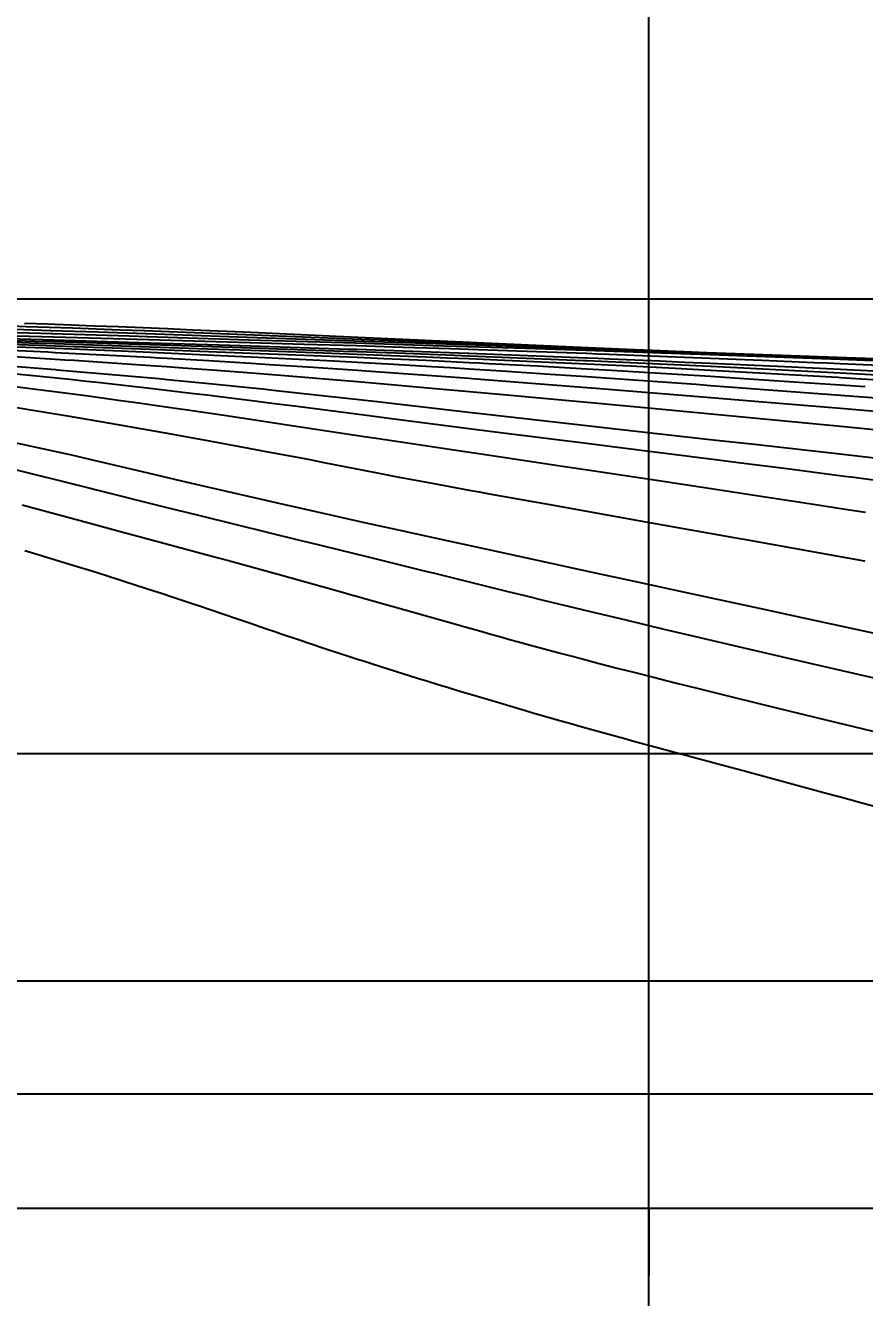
# Model space of a CAD drawing. Header units: millimetres. Extents: x -190954 to 154095, y 101 to 64253.
# Drawn here: x 159 to 169.76, y 124.01 to 140.33 of the extents above; entities that cross this region are included whole.
import ezdxf

# ---------------------------------------------------------------- set-up
doc = ezdxf.new("R2010")
doc.units = ezdxf.units.MM
for name, color, linetype in [('GRID', 179, 'Continuous'), ('WL025', 179, 'Continuous'), ('WL05', 179, 'Continuous'), ('WL075', 179, 'Continuous'), ('WL1', 179, 'Continuous'), ('WL10', 179, 'Continuous'), ('WL12', 179, 'Continuous'), ('WL14', 179, 'Continuous'), ('WL15', 179, 'Continuous'), ('WL16', 179, 'Continuous'), ('WL18', 179, 'Continuous'), ('WL2', 179, 'Continuous'), ('WL20', 179, 'Continuous'), ('WL25', 179, 'Continuous'), ('WL3', 179, 'Continuous'), ('WL4', 179, 'Continuous'), ('WL5', 179, 'Continuous'), ('WL6', 179, 'Continuous'), ('WL7', 179, 'Continuous'), ('WL8', 179, 'Continuous'), ('WL9', 179, 'Continuous')]:
    doc.layers.add(name, color=color, linetype=linetype)
doc.styles.add('SLDTEXTSTYLE0', font='TXT', dxfattribs={"width": 0.75})
doc.dimstyles.new('SLDDIMSTYLE0', dxfattribs={"dimtxt": 3.175, "dimasz": 3.302, "dimexe": 0, "dimexo": 0.0625, "dimgap": 0.79375, "dimtad": 0, "dimtih": 1, "dimtoh": 1, "dimlfac": 1500, "dimrnd": 1e-09, "dimzin": 4, "dimdsep": 46, "dimtxsty": 'SLDTEXTSTYLE0', "dimsah": 1, "dimcen": 0.09, "dimadec": 0, "dimazin": 1, "dimtfac": 1, "dimtofl": 0, "dimtmove": 0, "dimatfit": 3, "dimfxl": 0, "dimfrac": 2, "dimtolj": 1, "dimtzin": 12, "dimarcsym": 0})

# ---------------------------------------------------------------- blocks, each defined once
blk = doc.blocks.new('_D')
at = {"layer": 'WL20'}
for p, q in [((25.597, 126.417), (25.597, 168.839)), ((227.596, 126.417), (227.596, 168.839)), ((25.597, 165.664), (126.8, 165.664)), ((227.596, 165.664), (146.741, 165.664))]:
    blk.add_line(p, q, dxfattribs=at)
for points in [[(25.597, 165.664), (28.899, 165.156), (28.899, 166.172)], [(227.596, 165.664), (224.294, 166.172), (224.294, 165.156)]]:
    blk.add_solid(points, dxfattribs=at)
at = {"layer": 'WL20', "insert": (126.8, 167.237), "char_height": 3.175, "attachment_point": 1, "style": 'SLDTEXTSTYLE0'}
blk.add_mtext('302998.00', dxfattribs=at)

msp = doc.modelspace()

# ---------------------------------------------------------------- linework, layer by layer
at = {"layer": 'GRID', "color": 135}
for p, q in [((166.9972727, 125.1466667), (166.9972727, 154.8319333)), ((166.9972727, 111.8133333), (166.9972727, 138.48)), ((251.23, 136.8133333), (21.19727, 136.8133333)), ((251.23, 130.98), (21.19727, 130.98)), ((251.23, 128.0633333), (21.19727, 128.0633333)), ((251.23, 126.6133333), (21.19727, 126.6133333)), ((251.23, 125.1466667), (21.19727, 125.1466667))]:
    msp.add_line(p, q, dxfattribs=at)
at = {"layer": 'GRID', "color": 255}
msp.add_line((166.9972727, 125.1466667), (166.9972727, 124.290536), dxfattribs=at)
at = {"layer": 'WL025', "color": 11}
for p, q in [((158.993168, 133.591296), (159.222712, 133.5217333)), ((159.222712, 133.5217333), (159.45773, 133.4498453)), ((159.45773, 133.4498453), (159.6535947, 133.3893707)), ((159.6535947, 133.3893707), (159.8534047, 133.327158)), ((159.8534047, 133.327158), (160.043774, 133.2673653)), ((160.043774, 133.2673653), (160.237842, 133.2058687)), ((160.237842, 133.2058687), (160.435754, 133.1425427)), ((160.435754, 133.1425427), (160.637606, 133.0773087)), ((160.637606, 133.0773087), (160.760754, 133.0371713)), ((160.760754, 133.0371713), (160.8853893, 132.9962793)), ((160.8853893, 132.9962793), (161.1264047, 132.9164053)), ((161.1264047, 132.9164053), (161.248988, 132.8753613)), ((161.248988, 132.8753613), (161.3729653, 132.8335567)), ((161.3729653, 132.8335567), (161.5468907, 132.7744)), ((161.5468907, 132.7744), (161.7234833, 132.7137167)), ((161.7234833, 132.7137167), (161.9026693, 132.6515067)), ((161.9026693, 132.6515067), (162.0814047, 132.5896067)), ((162.0814047, 132.5896067), (162.187852, 132.553042)), ((162.187852, 132.553042), (162.293518, 132.516968)), ((162.293518, 132.516968), (162.502582, 132.446238)), ((162.502582, 132.446238), (162.66759, 132.3910087)), ((162.66759, 132.3910087), (162.8308067, 132.336894)), ((162.8308067, 132.336894), (163.0402427, 132.2681707)), ((163.0402427, 132.2681707), (163.1439113, 132.2344507)), ((163.1439113, 132.2344507), (163.2469, 132.2011447)), ((163.2469, 132.2011447), (163.349234, 132.1682293)), ((163.349234, 132.1682293), (163.4509173, 132.135704)), ((163.4509173, 132.135704), (163.6523887, 132.0717753)), ((163.6523887, 132.0717753), (163.841848, 132.0122447)), ((163.841848, 132.0122447), (164.0291787, 131.9539333)), ((164.0291787, 131.9539333), (164.1633247, 131.91249)), ((164.1633247, 131.91249), (164.2964273, 131.8716213)), ((164.2964273, 131.8716213), (164.4285147, 131.831298)), ((164.4285147, 131.831298), (164.559606, 131.7915067)), ((164.559606, 131.7915067), (164.7809247, 131.7247833)), ((164.7809247, 131.7247833), (164.9995267, 131.6594213)), ((164.9995267, 131.6594213), (165.4289893, 131.5323433)), ((165.4289893, 131.5323433), (165.498412, 131.5119827)), ((165.498412, 131.5119827), (165.567858, 131.491724)), ((165.567858, 131.491724), (165.853384, 131.409452)), ((165.853384, 131.409452), (165.9965733, 131.368748)), ((165.9965733, 131.368748), (166.140136, 131.3282633)), ((166.140136, 131.3282633), (166.719288, 131.167576)), ((166.719288, 131.167576), (166.7893573, 131.1483653)), ((166.7893573, 131.1483653), (167.980714, 130.825822)), ((167.980714, 130.825822), (168.2048127, 130.7655427)), ((168.2048127, 130.7655427), (169.2708873, 130.4779053)), ((169.2708873, 130.4779053), (169.4834533, 130.4201553)), ((169.4834533, 130.4201553), (169.6977107, 130.3617613)), ((169.6977107, 130.3617613), (170.1112987, 130.248384))]:
    msp.add_line(p, q, dxfattribs=at)
at = {"layer": 'WL05', "color": 11}
for p, q in [((158.9592427, 134.174914), (159.7042627, 133.9749907)), ((159.7042627, 133.9749907), (160.222284, 133.8353653)), ((160.222284, 133.8353653), (160.6172693, 133.728616)), ((160.6172693, 133.728616), (161.475884, 133.495516)), ((161.475884, 133.495516), (161.6055447, 133.4601473)), ((161.6055447, 133.4601473), (162.3049847, 133.2683033)), ((162.3049847, 133.2683033), (163.0993627, 133.0477207)), ((163.0993627, 133.0477207), (163.1259407, 133.040284)), ((163.1259407, 133.040284), (163.961448, 132.8045953)), ((163.961448, 132.8045953), (164.6398173, 132.61083)), ((164.6398173, 132.61083), (164.8431387, 132.5529553)), ((164.8431387, 132.5529553), (164.9717273, 132.5167353)), ((164.9717273, 132.5167353), (165.0997367, 132.4809633)), ((165.0997367, 132.4809633), (165.2272567, 132.4456027)), ((165.2272567, 132.4456027), (165.354364, 132.4106273)), ((165.354364, 132.4106273), (165.4811467, 132.3759853)), ((165.4811467, 132.3759853), (165.6076587, 132.341668)), ((165.6076587, 132.341668), (165.8601273, 132.2738773)), ((165.8601273, 132.2738773), (165.9951933, 132.23797)), ((165.9951933, 132.23797), (166.1302073, 132.2023127)), ((166.1302073, 132.2023127), (166.3607393, 132.141938)), ((166.3607393, 132.141938), (166.591516, 132.0820987)), ((166.591516, 132.0820987), (166.8227453, 132.0226867)), ((166.8227453, 132.0226867), (167.0546073, 131.9636087)), ((167.0546073, 131.9636087), (167.3343213, 131.8929287)), ((167.3343213, 131.8929287), (167.6154133, 131.8224733)), ((167.6154133, 131.8224733), (168.010524, 131.724256)), ((168.010524, 131.724256), (168.4091847, 131.6259493)), ((168.4091847, 131.6259493), (168.77471, 131.5363573)), ((168.77471, 131.5363573), (169.143718, 131.446314)), ((169.143718, 131.446314), (169.8686787, 131.2701587))]:
    msp.add_line(p, q, dxfattribs=at)
at = {"layer": 'WL075', "color": 11}
for p, q in [((158.7498913, 134.658604), (159.8161253, 134.3920627)), ((159.8161253, 134.3920627), (159.913048, 134.367812)), ((159.913048, 134.367812), (160.7828413, 134.1510033)), ((160.7828413, 134.1510033), (161.220572, 134.042648)), ((161.220572, 134.042648), (161.686306, 133.9279353)), ((161.686306, 133.9279353), (162.551492, 133.7159113)), ((162.551492, 133.7159113), (162.628004, 133.6971873)), ((162.628004, 133.6971873), (163.3984333, 133.5083067)), ((163.3984333, 133.5083067), (164.117386, 133.3305267)), ((164.117386, 133.3305267), (164.2467793, 133.298346)), ((164.2467793, 133.298346), (165.173012, 133.0695233)), ((165.173012, 133.0695233), (165.4078113, 133.0119733)), ((165.4078113, 133.0119733), (165.6430693, 132.9545073)), ((165.6430693, 132.9545073), (165.945462, 132.8809333)), ((165.945462, 132.8809333), (166.2487013, 132.8074827)), ((166.2487013, 132.8074827), (166.7183653, 132.6943493)), ((166.7183653, 132.6943493), (167.190652, 132.5812913)), ((167.190652, 132.5812913), (167.3563287, 132.5418573)), ((167.3563287, 132.5418573), (167.5222607, 132.5025247)), ((167.5222607, 132.5025247), (168.1416347, 132.356996)), ((168.1416347, 132.356996), (168.767124, 132.211748)), ((168.767124, 132.211748), (168.876828, 132.1864187)), ((168.876828, 132.1864187), (168.9867713, 132.1610727)), ((168.9867713, 132.1610727), (170.391658, 131.8396733))]:
    msp.add_line(p, q, dxfattribs=at)
at = {"layer": 'WL1', "color": 11}
for p, q in [((158.5411047, 135.0448173), (159.0602927, 134.9342407)), ((159.0602927, 134.9342407), (159.5938633, 134.8159)), ((159.5938633, 134.8159), (159.6643507, 134.799892)), ((159.6643507, 134.799892), (159.73508, 134.7837393)), ((159.73508, 134.7837393), (160.642696, 134.569994)), ((160.642696, 134.569994), (161.004626, 134.484698)), ((161.004626, 134.484698), (161.2999613, 134.4156653)), ((161.2999613, 134.4156653), (161.599772, 134.3461627)), ((161.599772, 134.3461627), (162.360928, 134.1723653)), ((162.360928, 134.1723653), (162.5015927, 134.14064)), ((162.5015927, 134.14064), (163.3695073, 133.9469833)), ((163.3695073, 133.9469833), (163.804094, 133.8508573)), ((163.804094, 133.8508573), (164.2318753, 133.7566893)), ((164.2318753, 133.7566893), (165.1767713, 133.5503153)), ((165.1767713, 133.5503153), (165.3123407, 133.520822)), ((165.3123407, 133.520822), (166.250764, 133.317166)), ((166.250764, 133.317166), (166.867952, 133.1835973)), ((166.867952, 133.1835973), (167.4973413, 133.047612)), ((167.4973413, 133.047612), (168.4695507, 132.837794)), ((168.4695507, 132.837794), (168.9594173, 132.732048)), ((168.9594173, 132.732048), (170.124018, 132.4799307))]:
    msp.add_line(p, q, dxfattribs=at)
at = {"layer": 'WL10', "color": 11}
for p, q in [((158.343846, 136.3227513), (159.372548, 136.292094)), ((159.372548, 136.292094), (160.596938, 136.2551453)), ((160.596938, 136.2551453), (161.48564, 136.227794)), ((161.48564, 136.227794), (161.8906527, 136.2151293)), ((161.8906527, 136.2151293), (163.1473573, 136.174844)), ((163.1473573, 136.174844), (163.2533047, 136.1713713)), ((163.2533047, 136.1713713), (164.6813027, 136.1213567)), ((164.6813027, 136.1213567), (164.6883847, 136.1210927)), ((164.6883847, 136.1210927), (166.1998847, 136.0617507)), ((166.1998847, 136.0617507), (166.3477747, 136.0556173)), ((166.3477747, 136.0556173), (166.4963607, 136.0493987)), ((166.4963607, 136.0493987), (167.1359167, 136.022008)), ((167.1359167, 136.022008), (167.460412, 136.0077333)), ((167.460412, 136.0077333), (167.7880547, 135.9930713)), ((167.7880547, 135.9930713), (168.2607653, 135.9714907)), ((168.2607653, 135.9714907), (168.739882, 135.94912)), ((168.739882, 135.94912), (169.0947587, 135.93224)), ((169.0947587, 135.93224), (169.4530733, 135.9149373)), ((169.4530733, 135.9149373), (170.3144393, 135.8723247))]:
    msp.add_line(p, q, dxfattribs=at)
at = {"layer": 'WL12', "color": 11}
for p, q in [((158.8970147, 136.3458913), (159.3608213, 136.3322667)), ((159.3608213, 136.3322667), (160.5860733, 136.2961647)), ((160.5860733, 136.2961647), (161.8815393, 136.2580753)), ((161.8815393, 136.2580753), (162.5711493, 136.2378853)), ((162.5711493, 136.2378853), (163.2467047, 136.218108)), ((163.2467047, 136.218108), (163.842818, 136.2001927)), ((163.842818, 136.2001927), (164.4522667, 136.180924)), ((164.4522667, 136.180924), (164.5679053, 136.1771513)), ((164.5679053, 136.1771513), (164.6840127, 136.173324)), ((164.6840127, 136.173324), (165.430964, 136.14788)), ((165.430964, 136.14788), (166.196956, 136.1204073)), ((166.196956, 136.1204073), (166.3392047, 136.1151573)), ((166.3392047, 136.1151573), (166.4820933, 136.109838)), ((166.4820933, 136.109838), (167.1277687, 136.0852467)), ((167.1277687, 136.0852467), (167.45539, 136.0724307)), ((167.45539, 136.0724307), (167.7862027, 136.0592673)), ((167.7862027, 136.0592673), (168.1147107, 136.04598)), ((168.1147107, 136.04598), (168.44631, 136.032356)), ((168.44631, 136.032356), (169.118788, 136.0041013)), ((169.118788, 136.0041013), (169.28502, 135.996992)), ((169.28502, 135.996992), (169.4519913, 135.9898027)), ((169.4519913, 135.9898027), (170.3136467, 135.951966))]:
    msp.add_line(p, q, dxfattribs=at)
at = {"layer": 'WL14', "color": 11}
for p, q in [((158.7584793, 136.390658), (159.3444713, 136.372926)), ((159.3444713, 136.372926), (160.3331867, 136.342464)), ((160.3331867, 136.342464), (160.5696153, 136.335112)), ((160.5696153, 136.335112), (161.8656273, 136.2946953)), ((161.8656273, 136.2946953), (163.23238, 136.2526193)), ((163.23238, 136.2526193), (164.2277187, 136.2221807)), ((164.2277187, 136.2221807), (164.672414, 136.2083573)), ((164.672414, 136.2083573), (165.4209193, 136.1846693)), ((165.4209193, 136.1846693), (166.188408, 136.1597293)), ((166.188408, 136.1597293), (167.5255367, 136.114432)), ((167.5255367, 136.114432), (167.7803427, 136.105512)), ((167.7803427, 136.105512), (169.4482807, 136.04474)), ((169.4482807, 136.04474), (169.8771553, 136.028446))]:
    msp.add_line(p, q, dxfattribs=at)
at = {"layer": 'WL15', "color": 11}
for p, q in [((158.8654587, 135.42684), (159.3845493, 135.3418973)), ((159.3845493, 135.3418973), (159.4628747, 135.3288393)), ((159.4628747, 135.3288393), (159.541492, 135.3156733)), ((159.541492, 135.3156733), (160.0887947, 135.2224007)), ((160.0887947, 135.2224007), (160.649612, 135.1241127)), ((160.649612, 135.1241127), (160.7211053, 135.1114007)), ((160.7211053, 135.1114007), (160.7928073, 135.0986133)), ((160.7928073, 135.0986133), (161.28982, 135.008934)), ((161.28982, 135.008934), (161.7964627, 134.9157513)), ((161.7964627, 134.9157513), (161.9532767, 134.8865633)), ((161.9532767, 134.8865633), (162.1109687, 134.857052)), ((162.1109687, 134.857052), (162.467486, 134.7897167)), ((162.467486, 134.7897167), (162.647374, 134.7554073)), ((162.647374, 134.7554073), (162.8283387, 134.720656)), ((162.8283387, 134.720656), (163.4930213, 134.5907887)), ((163.4930213, 134.5907887), (163.749758, 134.5410653)), ((163.749758, 134.5410653), (163.9827313, 134.4967627)), ((163.9827313, 134.4967627), (164.2179053, 134.4526973)), ((164.2179053, 134.4526973), (164.6946853, 134.364926)), ((164.6946853, 134.364926), (164.8219027, 134.341782)), ((164.8219027, 134.341782), (164.9496907, 134.318626)), ((164.9496907, 134.318626), (165.3366793, 134.2489453)), ((165.3366793, 134.2489453), (165.7286013, 134.17885)), ((165.7286013, 134.17885), (166.4837033, 134.0444)), ((166.4837033, 134.0444), (166.8874207, 133.9725553)), ((166.8874207, 133.9725553), (168.087456, 133.75816)), ((168.087456, 133.75816), (168.2161093, 133.735066)), ((168.2161093, 133.735066), (169.7579833, 133.456288)), ((169.7579833, 133.456288), (169.7681253, 133.454442))]:
    msp.add_line(p, q, dxfattribs=at)
at = {"layer": 'WL16', "color": 11}
for p, q in [((158.7405227, 136.432518), (159.3261313, 136.413962)), ((159.3261313, 136.413962), (159.929524, 136.3942633)), ((159.929524, 136.3942633), (160.550708, 136.3734807)), ((160.550708, 136.3734807), (161.8464673, 136.3290107)), ((161.8464673, 136.3290107), (163.2134147, 136.281528)), ((163.2134147, 136.281528), (164.6541347, 136.232146)), ((164.6541347, 136.232146), (165.1593847, 136.21495)), ((165.1593847, 136.21495), (166.171182, 136.1804953)), ((166.171182, 136.1804953), (167.7644807, 136.1257053)), ((167.7644807, 136.1257053), (168.5897087, 136.0968667)), ((168.5897087, 136.0968667), (169.4339847, 136.0669353)), ((169.4339847, 136.0669353), (171.1796793, 136.0034667))]:
    msp.add_line(p, q, dxfattribs=at)
at = {"layer": 'WL18', "color": 11}
for p, q in [((158.721496, 136.474774), (159.0118433, 136.465188)), ((159.0118433, 136.465188), (159.306646, 136.455214)), ((159.306646, 136.455214), (159.6059047, 136.444856)), ((159.6059047, 136.444856), (159.90962, 136.4341187)), ((159.90962, 136.4341187), (160.2177927, 136.423006)), ((160.2177927, 136.423006), (160.5304233, 136.4115247)), ((160.5304233, 136.4115247), (160.8475133, 136.399682)), ((160.8475133, 136.399682), (161.1690627, 136.387486)), ((161.1690627, 136.387486), (161.4950713, 136.374946)), ((161.4950713, 136.374946), (161.8255413, 136.3620727)), ((161.8255413, 136.3620727), (163.1920367, 136.3075247)), ((163.1920367, 136.3075247), (164.3431353, 136.261676)), ((164.3431353, 136.261676), (164.6325433, 136.25036)), ((164.6325433, 136.25036), (166.1496327, 136.19211)), ((166.1496327, 136.19211), (166.9368753, 136.162426)), ((166.9368753, 136.162426), (167.7432407, 136.1322833)), ((167.7432407, 136.1322833), (169.4133113, 136.070354)), ((169.4133113, 136.070354), (171.1597973, 136.00581))]:
    msp.add_line(p, q, dxfattribs=at)
at = {"layer": 'WL2', "color": 11}
for p, q in [((158.3273493, 135.7632993), (159.4448687, 135.621684)), ((159.4448687, 135.621684), (159.609802, 135.599696)), ((159.609802, 135.599696), (159.776042, 135.577276)), ((159.776042, 135.577276), (160.2275167, 135.5151373)), ((160.2275167, 135.5151373), (160.4567153, 135.4829467)), ((160.4567153, 135.4829467), (160.688198, 135.4500327)), ((160.688198, 135.4500327), (160.8981673, 135.4198533)), ((160.8981673, 135.4198533), (161.109952, 135.3891287)), ((161.109952, 135.3891287), (161.551156, 135.3243073)), ((161.551156, 135.3243073), (161.9998313, 135.2574767)), ((161.9998313, 135.2574767), (162.3600767, 135.2033293)), ((162.3600767, 135.2033293), (163.375984, 135.049566)), ((163.375984, 135.049566), (163.5307633, 135.026164)), ((163.5307633, 135.026164), (164.6968947, 134.8514713)), ((164.6968947, 134.8514713), (164.8166333, 134.8336207)), ((164.8166333, 134.8336207), (165.8879127, 134.6734787)), ((165.8879127, 134.6734787), (166.3253107, 134.6074133)), ((166.3253107, 134.6074133), (167.0943567, 134.4903467)), ((167.0943567, 134.4903467), (167.9078127, 134.3670547)), ((167.9078127, 134.3670547), (168.432706, 134.2872827)), ((168.432706, 134.2872827), (168.99722, 134.2009913)), ((168.99722, 134.2009913), (169.5707873, 134.11262)), ((169.5707873, 134.11262), (169.7769993, 134.0806567))]:
    msp.add_line(p, q, dxfattribs=at)
at = {"layer": 'WL20', "color": 11}
for p, q in [((158.991838, 136.5072013), (159.2863913, 136.4966127)), ((159.2863913, 136.4966127), (159.585406, 136.485532)), ((159.585406, 136.485532), (159.888884, 136.4739613)), ((159.888884, 136.4739613), (160.1968233, 136.4619007)), ((160.1968233, 136.4619007), (160.5092253, 136.4493527)), ((160.5092253, 136.4493527), (160.82609, 136.4363187)), ((160.82609, 136.4363187), (161.147418, 136.4227993)), ((161.147418, 136.4227993), (161.4732087, 136.408798)), ((161.4732087, 136.408798), (161.803462, 136.3943173)), ((161.803462, 136.3943173), (163.169114, 136.3316567)), ((163.169114, 136.3316567), (164.608874, 136.2650767)), ((164.608874, 136.2650767), (164.9808113, 136.2483693)), ((164.9808113, 136.2483693), (165.3575473, 136.2316347)), ((165.3575473, 136.2316347), (165.7390813, 136.2148707)), ((165.7390813, 136.2148707), (166.125414, 136.1980753)), ((166.125414, 136.1980753), (166.5165447, 136.1812473)), ((166.5165447, 136.1812473), (166.912472, 136.164386)), ((166.912472, 136.164386), (167.7187193, 136.1305527)), ((167.7187193, 136.1305527), (168.544154, 136.0965607)), ((168.544154, 136.0965607), (169.388774, 136.0623953)), ((169.388774, 136.0623953), (170.2525773, 136.028042))]:
    msp.add_line(p, q, dxfattribs=at)
at = {"layer": 'WL25', "color": 11}
for p, q in [((158.259102, 135.91723), (159.4007047, 135.805468)), ((159.4007047, 135.805468), (159.57234, 135.7874213)), ((159.57234, 135.7874213), (159.7454547, 135.768902)), ((159.7454547, 135.768902), (159.964454, 135.7450233)), ((159.964454, 135.7450233), (160.18576, 135.7204)), ((160.18576, 135.7204), (160.409362, 135.6950347)), ((160.409362, 135.6950347), (160.6352473, 135.6689373)), ((160.6352473, 135.6689373), (160.8804147, 135.6401)), ((160.8804147, 135.6401), (161.1281813, 135.6104513)), ((161.1281813, 135.6104513), (161.3288633, 135.5860867)), ((161.3288633, 135.5860867), (161.5311947, 135.5612307)), ((161.5311947, 135.5612307), (161.940756, 135.5101133)), ((161.940756, 135.5101133), (162.1945287, 135.47797)), ((162.1945287, 135.47797), (162.4506867, 135.445222)), ((162.4506867, 135.445222), (163.3140607, 135.333312)), ((163.3140607, 135.333312), (163.732824, 135.2788793)), ((163.732824, 135.2788793), (164.7553127, 135.1475547)), ((164.7553127, 135.1475547), (165.0940687, 135.1044853)), ((165.0940687, 135.1044853), (166.267232, 134.9564507)), ((166.267232, 134.9564507), (166.5587913, 134.9198047)), ((166.5587913, 134.9198047), (167.8503373, 134.7571293)), ((167.8503373, 134.7571293), (168.11248, 134.723898)), ((168.11248, 134.723898), (168.8027713, 134.6357613)), ((168.8027713, 134.6357613), (169.5060267, 134.544724)), ((169.5060267, 134.544724), (169.6272967, 134.528874)), ((169.6272967, 134.528874), (169.7489513, 134.512916)), ((169.7489513, 134.512916), (170.4857353, 134.4151093))]:
    msp.add_line(p, q, dxfattribs=at)
at = {"layer": 'WL3', "color": 11}
for p, q in [((158.2345953, 136.002368), (159.389904, 135.910946)), ((159.389904, 135.910946), (159.410416, 135.909258)), ((159.410416, 135.909258), (160.6145353, 135.8051393)), ((160.6145353, 135.8051393), (160.7172573, 135.795594)), ((160.7172573, 135.795594), (160.820466, 135.7858873)), ((160.820466, 135.7858873), (161.3598833, 135.7333407)), ((161.3598833, 135.7333407), (161.912012, 135.676648)), ((161.912012, 135.676648), (162.0453413, 135.6625607)), ((162.0453413, 135.6625607), (162.179376, 135.6482553)), ((162.179376, 135.6482553), (162.72449, 135.5887347)), ((162.72449, 135.5887347), (163.2806853, 135.5261607)), ((163.2806853, 135.5261607), (163.5127973, 135.4997093)), ((163.5127973, 135.4997093), (164.7210207, 135.3619047)), ((164.7210207, 135.3619047), (164.954358, 135.3353613)), ((164.954358, 135.3353613), (166.2348773, 135.19039)), ((166.2348773, 135.19039), (166.5692993, 135.1527027)), ((166.5692993, 135.1527027), (167.821896, 135.011816)), ((167.821896, 135.011816), (168.3518393, 134.952152)), ((168.3518393, 134.952152), (169.4827107, 134.8241233)), ((169.4827107, 134.8241233), (169.889868, 134.77764))]:
    msp.add_line(p, q, dxfattribs=at)
at = {"layer": 'WL4', "color": 11}
for p, q in [((158.799618, 136.0825447), (159.3855833, 136.04589)), ((159.3855833, 136.04589), (159.5060633, 136.038138)), ((159.5060633, 136.038138), (159.627246, 136.0302633)), ((159.627246, 136.0302633), (160.1127347, 135.9979227)), ((160.1127347, 135.9979227), (160.6091787, 135.9635067)), ((160.6091787, 135.9635067), (160.8141327, 135.9488953)), ((160.8141327, 135.9488953), (161.020894, 135.933916)), ((161.020894, 135.933916), (161.4572853, 135.9015127)), ((161.4572853, 135.9015127), (161.9014967, 135.8674453)), ((161.9014967, 135.8674453), (162.114728, 135.8507127)), ((162.114728, 135.8507127), (162.3297107, 135.833598)), ((162.3297107, 135.833598), (162.792026, 135.7959853)), ((162.792026, 135.7959853), (163.262212, 135.7566513)), ((163.262212, 135.7566513), (163.452236, 135.7404833)), ((163.452236, 135.7404833), (163.6436713, 135.7240833)), ((163.6436713, 135.7240833), (164.164404, 135.6789787)), ((164.164404, 135.6789787), (164.69546, 135.6320793)), ((164.69546, 135.6320793), (164.934298, 135.6105787)), ((164.934298, 135.6105787), (165.175194, 135.588684)), ((165.175194, 135.588684), (165.686684, 135.541632)), ((165.686684, 135.541632), (166.2070687, 135.4931667)), ((166.2070687, 135.4931667), (166.987826, 135.4196913)), ((166.987826, 135.4196913), (167.7958167, 135.3430307)), ((167.7958167, 135.3430307), (169.0986367, 135.2185693)), ((169.0986367, 135.2185693), (169.460736, 135.1838193)), ((169.460736, 135.1838193), (171.2017733, 135.0156067))]:
    msp.add_line(p, q, dxfattribs=at)
at = {"layer": 'WL5', "color": 11}
for p, q in [((158.2290507, 136.1873033), (159.29041, 136.1368753)), ((159.29041, 136.1368753), (159.383316, 136.13228)), ((159.383316, 136.13228), (160.6065187, 136.068392)), ((160.6065187, 136.068392), (160.712088, 136.0625533)), ((160.712088, 136.0625533), (160.8181413, 136.056632)), ((160.8181413, 136.056632), (161.3524167, 136.0259173)), ((161.3524167, 136.0259173), (161.898618, 135.9929393)), ((161.898618, 135.9929393), (162.0158473, 135.9856473)), ((162.0158473, 135.9856473), (162.1336107, 135.978246)), ((162.1336107, 135.978246), (162.6907153, 135.9421813)), ((162.6907153, 135.9421813), (163.2594493, 135.9035767)), ((163.2594493, 135.9035767), (163.3162647, 135.899622)), ((163.3162647, 135.899622), (163.373208, 135.8956407)), ((163.373208, 135.8956407), (164.6929567, 135.7991633)), ((164.6929567, 135.7991633), (164.7323987, 135.796172)), ((164.7323987, 135.796172), (166.203298, 135.681358)), ((166.203298, 135.681358), (166.3746667, 135.6676393)), ((166.3746667, 135.6676393), (167.7905387, 135.5524233)), ((167.7905387, 135.5524233), (168.407364, 135.5014553)), ((168.407364, 135.5014553), (169.45477, 135.4142487)), ((169.45477, 135.4142487), (170.9572787, 135.287556))]:
    msp.add_line(p, q, dxfattribs=at)
at = {"layer": 'WL6', "color": 11}
for p, q in [((158.228488, 136.2281227), (159.382522, 136.1838067)), ((159.382522, 136.1838067), (159.8012727, 136.167166)), ((159.8012727, 136.167166), (160.228404, 136.1497293)), ((160.228404, 136.1497293), (160.4161113, 136.1418967)), ((160.4161113, 136.1418967), (160.6053933, 136.1338833)), ((160.6053933, 136.1338833), (161.142894, 136.110434)), ((161.142894, 136.110434), (161.6927047, 136.0852607)), ((161.6927047, 136.0852607), (161.7947327, 136.0804447)), ((161.7947327, 136.0804447), (161.8971733, 136.075562)), ((161.8971733, 136.075562), (162.4220707, 136.0497673)), ((162.4220707, 136.0497673), (162.95754, 136.0220413)), ((162.95754, 136.0220413), (163.1072933, 136.0140207)), ((163.1072933, 136.0140207), (163.257852, 136.0058367)), ((163.257852, 136.0058367), (163.72855, 135.979366)), ((163.72855, 135.979366), (164.2078553, 135.9510693)), ((164.2078553, 135.9510693), (164.448594, 135.9363873)), ((164.448594, 135.9363873), (164.691446, 135.9212807)), ((164.691446, 135.9212807), (165.1750733, 135.8903707)), ((165.1750733, 135.8903707), (165.666868, 135.8579133)), ((165.666868, 135.8579133), (165.933272, 135.8399407)), ((165.933272, 135.8399407), (166.2020133, 135.821554)), ((166.2020133, 135.821554), (166.8039893, 135.7795167)), ((166.8039893, 135.7795167), (167.4173707, 135.7356147)), ((167.4173707, 135.7356147), (167.6029493, 135.722144)), ((167.6029493, 135.722144), (167.7895467, 135.7085193)), ((167.7895467, 135.7085193), (169.454082, 135.5839793)), ((169.454082, 135.5839793), (169.5722327, 135.574972)), ((169.5722327, 135.574972), (171.1956747, 135.4495393))]:
    msp.add_line(p, q, dxfattribs=at)
at = {"layer": 'WL7', "color": 11}
for p, q in [((158.8153927, 136.236404), (159.3818093, 136.2164827)), ((159.3818093, 136.2164827), (160.6049767, 136.1723867)), ((160.6049767, 136.1723867), (160.9095973, 136.161134)), ((160.9095973, 136.161134), (161.8968213, 136.1238373)), ((161.8968213, 136.1238373), (162.3590493, 136.1059253)), ((162.3590493, 136.1059253), (162.8044647, 136.0883893)), ((162.8044647, 136.0883893), (163.25725, 136.0699267)), ((163.25725, 136.0699267), (163.4281427, 136.0626973)), ((163.4281427, 136.0626973), (163.6001873, 136.055226)), ((163.6001873, 136.055226), (164.1399267, 136.030576)), ((164.1399267, 136.030576), (164.6906873, 136.003642)), ((164.6906873, 136.003642), (164.8162967, 135.9972627)), ((164.8162967, 135.9972627), (164.942466, 135.99077)), ((164.942466, 135.99077), (165.5652313, 135.9575387)), ((165.5652313, 135.9575387), (166.201264, 135.9217207)), ((166.201264, 135.9217207), (166.3581847, 135.912616)), ((166.3581847, 135.912616), (166.515892, 135.903364)), ((166.515892, 135.903364), (167.14627, 135.8654333)), ((167.14627, 135.8654333), (167.788912, 135.825334)), ((167.788912, 135.825334), (168.0958693, 135.8057207)), ((168.0958693, 135.8057207), (168.4055473, 135.7856573)), ((168.4055473, 135.7856573), (168.9258273, 135.7513707)), ((168.9258273, 135.7513707), (169.1887813, 135.733786)), ((169.1887813, 135.733786), (169.453612, 135.715914)), ((169.453612, 135.715914), (169.7728827, 135.6941647))]:
    msp.add_line(p, q, dxfattribs=at)
at = {"layer": 'WL8', "color": 11}
for p, q in [((158.2252007, 136.28246), (159.1674047, 136.251836)), ((159.1674047, 136.251836), (159.3797507, 136.2448573)), ((159.3797507, 136.2448573), (160.6033487, 136.2039007)), ((160.6033487, 136.2039007), (161.3356313, 136.1786567)), ((161.3356313, 136.1786567), (161.895794, 136.1589173)), ((161.895794, 136.1589173), (162.819322, 136.1255013)), ((162.819322, 136.1255013), (163.2568493, 136.109282)), ((163.2568493, 136.109282), (163.6928067, 136.09266)), ((163.6928067, 136.09266), (164.1361267, 136.075078)), ((164.1361267, 136.075078), (164.4119227, 136.0638033)), ((164.4119227, 136.0638033), (164.690498, 136.0521587)), ((164.690498, 136.0521587), (165.14915, 136.0324393)), ((165.14915, 136.0324393), (165.615152, 136.0117253)), ((165.615152, 136.0117253), (165.9066787, 135.9984287)), ((165.9066787, 135.9984287), (166.2010127, 135.9847333)), ((166.2010127, 135.9847333), (166.4806847, 135.9713747)), ((166.4806847, 135.9713747), (166.7628493, 135.957546)), ((166.7628493, 135.957546), (167.334658, 135.9285007)), ((167.334658, 135.9285007), (167.5608767, 135.9166513)), ((167.5608767, 135.9166513), (167.7886187, 135.9045267)), ((167.7886187, 135.9045267), (169.4210387, 135.81248)), ((169.4210387, 135.81248), (169.4533573, 135.8105753)), ((169.4533573, 135.8105753), (171.1952013, 135.7040133))]:
    msp.add_line(p, q, dxfattribs=at)
at = {"layer": 'WL9', "color": 11}
for p, q in [((158.2219013, 136.3055433), (159.1264973, 136.2776433)), ((159.1264973, 136.2776433), (159.3766, 136.269866)), ((159.3766, 136.269866), (160.6006, 136.231228)), ((160.6006, 136.231228), (161.5254533, 136.2012147)), ((161.5254533, 136.2012147), (161.8936667, 136.1890267)), ((161.8936667, 136.1890267), (163.0750713, 136.1488727)), ((163.0750713, 136.1488727), (163.2554793, 136.1425913)), ((163.2554793, 136.1425913), (163.871502, 136.120442)), ((163.871502, 136.120442), (164.5020687, 136.0964973)), ((164.5020687, 136.0964973), (164.5957673, 136.0928327)), ((164.5957673, 136.0928327), (164.6897793, 136.0891287)), ((164.6897793, 136.0891287), (166.15695, 136.02793)), ((166.15695, 136.02793), (166.2007193, 136.02601)), ((166.2007193, 136.02601), (167.7885113, 135.9529453)), ((167.7885113, 135.9529453), (167.9592313, 135.9447107)), ((167.9592313, 135.9447107), (168.130796, 135.9363647)), ((168.130796, 135.9363647), (168.7860247, 135.9038573)), ((168.7860247, 135.9038573), (169.1181533, 135.8870073)), ((169.1181533, 135.8870073), (169.453292, 135.869758)), ((169.453292, 135.869758), (170.0078407, 135.8406913))]:
    msp.add_line(p, q, dxfattribs=at)

# ---------------------------------------------------------------- dimensions: what is measured, and where the dimension line sits
at = {"layer": 'WL20'}
dim = msp.add_linear_dim(base=(25.5972687, 165.6644439), p1=(227.595936, 125.1466667), p2=(25.5972687, 125.1466667), dimstyle='SLDDIMSTYLE0', dxfattribs=at)
dim.commit()
dim.dimension.update_dxf_attribs({"geometry": '_D', "text_midpoint": (136.7707445, 165.6644439), "dimtype": 160})

doc.saveas('drawing.dxf')
